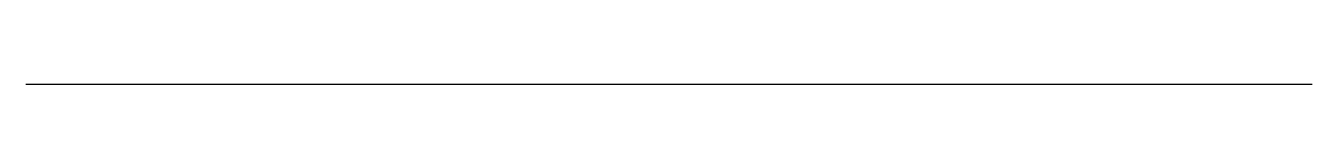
# Model space of a CAD drawing. Header units: millimetres. Extents: x 3515.1 to 3533.1, y 1326.7 to 1326.7.
import ezdxf

# ---------------------------------------------------------------- set-up
doc = ezdxf.new("R2010")
doc.units = ezdxf.units.MM

msp = doc.modelspace()

# ---------------------------------------------------------------- linework, layer by layer
at = {"extrusion": (0, -1, 3.06162e-16)}
msp.add_line((3515.147, 1326.749), (3533.147, 1326.749), dxfattribs=at)

doc.saveas('drawing.dxf')
